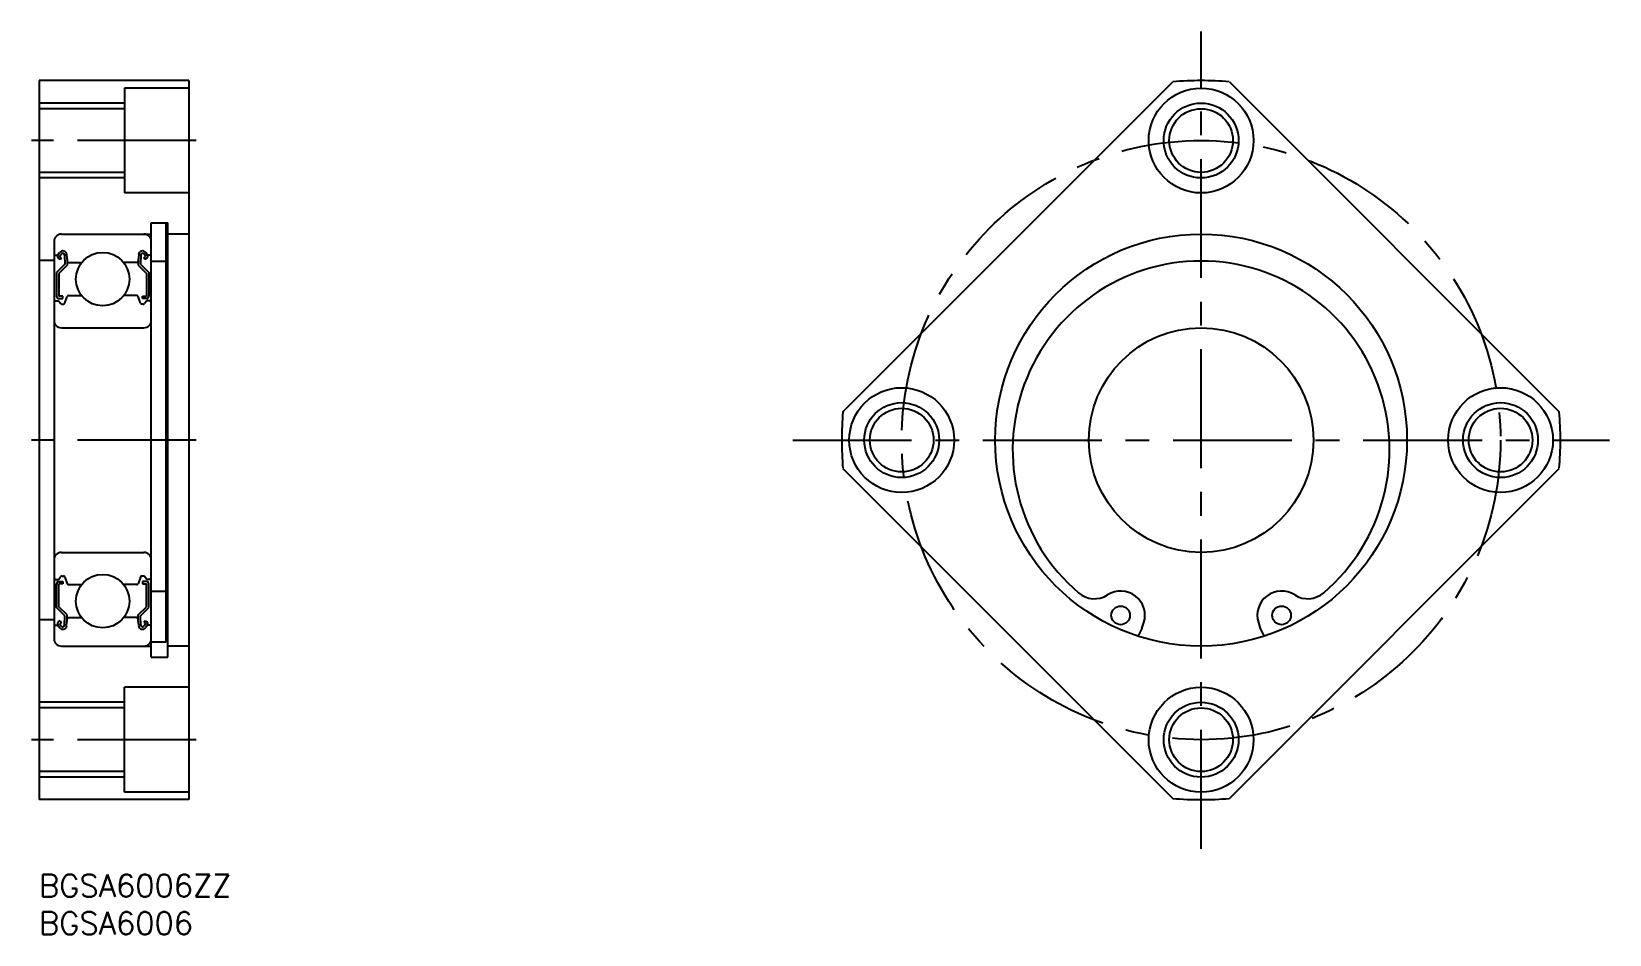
# Model space of a CAD drawing. Extents: x -1 to 210, y -8 to 113.
import ezdxf

# ---------------------------------------------------------------- set-up
doc = ezdxf.new("R2010")
doc.units = 0
doc.header["$LTSCALE"] = 0.5
doc.linetypes.add('CENTER', pattern=[50.8, 31.75, -6.35, 6.35, -6.35])
for name, color, linetype in [('MSM_CENTER', 1, 'CENTER'), ('MSM_CONTINUOUS', 7, 'CONTINUOUS'), ('MSM_NARROW', 5, 'CONTINUOUS'), ('MSM_PART_NUMBER', 7, 'CONTINUOUS')]:
    doc.layers.add(name, color=color, linetype=linetype)
doc.styles.get("Standard").update_dxf_attribs({"font": 'txt.shx', "height": 3, "bigfont": 'bigfont.shx'})

# ---------------------------------------------------------------- blocks, each defined once
blk = doc.blocks.new('*U4')
at = {"layer": 'MSM_PART_NUMBER'}
blk.add_text('BGSA6006ZZ', height=3, dxfattribs=at).set_placement((0, -3))
blk = doc.blocks.new('*U5')
at = {"layer": 'MSM_PART_NUMBER'}
blk.add_text('BGSA6006', height=3, dxfattribs=at).set_placement((0, -8))

msp = doc.modelspace()

# ---------------------------------------------------------------- linework, layer by layer
at = {"layer": 'MSM_CENTER'}
for p, q in [((155.24, 3.45), (155.24, 112.55)), ((21, 98), (-1, 98)), ((21, 58), (-1, 58)), ((100.69, 58), (209.79, 58)), ((21, 18), (-1, 18))]:
    msp.add_line(p, q, dxfattribs=at)
msp.add_circle((155.24, 58), 40, dxfattribs=at)
at = {"layer": 'MSM_CONTINUOUS'}
for p, q in [((0, 106), (0, 10)), ((20, 106), (0, 106)), ((10, 106), (10, 106)), ((15, 106), (15, 106)), ((20, 106), (20, 10)), ((107.39, 61.77), (151.47, 105.85)), ((159.01, 105.85), (203.09, 61.77)), ((20, 105), (11.4, 105)), ((11.4, 105), (11.4, 91)), ((11.4, 102.25), (0, 102.25)), ((11.4, 93.75), (0, 93.75)), ((20, 91), (11.4, 91)), ((15, 29), (15, 87)), ((15, 87), (17.2, 87)), ((17, 31.08), (17, 87)), ((17.2, 29), (17.2, 87)), ((2, 84.5), (2, 31.5)), ((3, 85.5), (15, 85.5)), ((20, 85.5), (17.2, 85.5)), ((2.2, 82.7), (2.5, 82.7)), ((2.5, 82.7), (2.73, 83.03)), ((2.82, 82.11), (2.57, 82.28)), ((2.75, 82.53), (2.98, 82.86)), ((2.99, 82.35), (2.75, 82.53)), ((2.82, 82.11), (2.99, 82.35)), ((3.4, 82.73), (3.44, 81.47)), ((3.69, 82.77), (3.77, 81.88)), ((3.74, 82.22), (3.74, 81.35)), ((13.31, 82.77), (13.23, 81.88)), ((13.26, 82.22), (13.26, 81.35)), ((13.6, 82.73), (13.56, 81.47)), ((14.01, 82.35), (14.25, 82.53)), ((14.18, 82.11), (14.01, 82.35)), ((14.25, 82.53), (14.02, 82.86)), ((14.18, 82.11), (14.43, 82.28)), ((14.5, 82.7), (14.27, 83.03)), ((14.8, 82.7), (14.5, 82.7)), ((2, 82), (0, 82)), ((3.44, 81.47), (2.34, 80.37)), ((2.34, 80.37), (2.34, 77.2)), ((3.74, 81.35), (2.64, 80.25)), ((2.64, 80.25), (2.64, 77.2)), ((3.97, 81.7), (5.69, 81.7)), ((13.03, 81.7), (11.31, 81.7)), ((13.26, 81.35), (14.36, 80.25)), ((13.56, 81.47), (14.66, 80.37)), ((14.36, 80.25), (14.36, 77.2)), ((14.66, 80.37), (14.66, 77.2)), ((14.99, 81.9), (16.99, 81.9)), ((2.2, 76.6), (2.6, 76.6)), ((2.6, 76.6), (2.92, 76.22)), ((3.16, 77.2), (2.64, 77.2)), ((2.64, 76.9), (3.16, 76.9)), ((3.07, 76.15), (3.25, 76.15)), ((3.16, 76.9), (3.16, 77.2)), ((3.43, 76.28), (3.76, 77.17)), ((3.95, 77.3), (5.69, 77.3)), ((13.05, 77.3), (11.31, 77.3)), ((13.57, 76.28), (13.24, 77.17)), ((13.93, 76.15), (13.75, 76.15)), ((13.84, 76.9), (13.84, 77.2)), ((13.84, 77.2), (14.36, 77.2)), ((14.36, 76.9), (13.84, 76.9)), ((14.4, 76.6), (14.08, 76.22)), ((14.8, 76.6), (14.4, 76.6)), ((3, 73), (14, 73)), ((107.39, 54.23), (151.47, 10.15)), ((159.01, 10.15), (203.09, 54.23)), ((3, 43), (14, 43)), ((2.2, 39.4), (2.6, 39.4)), ((2.34, 35.63), (2.34, 38.8)), ((2.6, 39.4), (2.92, 39.78)), ((2.64, 39.1), (3.16, 39.1)), ((2.64, 35.75), (2.64, 38.8)), ((3.16, 38.8), (2.64, 38.8)), ((3.07, 39.85), (3.25, 39.85)), ((3.16, 39.1), (3.16, 38.8)), ((3.43, 39.72), (3.76, 38.83)), ((3.95, 38.7), (5.69, 38.7)), ((13.05, 38.7), (11.31, 38.7)), ((13.57, 39.72), (13.24, 38.83)), ((13.93, 39.85), (13.75, 39.85)), ((13.84, 39.1), (13.84, 38.8)), ((14.36, 39.1), (13.84, 39.1)), ((13.84, 38.8), (14.36, 38.8)), ((14.4, 39.4), (14.08, 39.78)), ((14.36, 35.75), (14.36, 38.8)), ((14.8, 39.4), (14.4, 39.4)), ((14.66, 35.63), (14.66, 38.8)), ((14.99, 37.85), (16.99, 37.85)), ((2, 34), (0, 34)), ((3.44, 34.53), (2.34, 35.63)), ((2.82, 33.89), (2.57, 33.72)), ((3.74, 34.65), (2.64, 35.75)), ((2.82, 33.89), (2.99, 33.65)), ((3.4, 33.27), (3.44, 34.53)), ((3.69, 33.23), (3.77, 34.12)), ((3.74, 33.78), (3.74, 34.65)), ((3.97, 34.3), (5.69, 34.3)), ((13.03, 34.3), (11.31, 34.3)), ((13.31, 33.23), (13.23, 34.12)), ((13.26, 34.65), (14.36, 35.75)), ((13.26, 33.78), (13.26, 34.65)), ((13.56, 34.53), (14.66, 35.63)), ((13.6, 33.27), (13.56, 34.53)), ((14.18, 33.89), (14.01, 33.65)), ((14.18, 33.89), (14.43, 33.72)), ((2.2, 33.3), (2.5, 33.3)), ((2.5, 33.3), (2.73, 32.97)), ((2.99, 33.65), (2.75, 33.47)), ((2.75, 33.47), (2.98, 33.14)), ((14.01, 33.65), (14.25, 33.47)), ((14.25, 33.47), (14.02, 33.14)), ((14.5, 33.3), (14.27, 32.97)), ((14.8, 33.3), (14.5, 33.3)), ((147.34, 32.83), (147.59, 33.63)), ((162.89, 33.63), (163.14, 32.83)), ((3, 30.5), (15, 30.5)), ((14.99, 31.08), (16.99, 31.08)), ((20, 30.5), (17.2, 30.5)), ((15, 29), (17.2, 29)), ((11.4, 11), (11.4, 25)), ((20, 25), (11.4, 25)), ((11.4, 22.25), (0, 22.25)), ((11.4, 13.75), (0, 13.75)), ((20, 11), (11.4, 11)), ((20, 10), (0, 10))]:
    msp.add_line(p, q, dxfattribs=at)
for centre, radius in [((155.24, 98), 7), ((155.24, 98), 4.25), ((155.24, 58), 27.5), ((8.5, 79.5), 3.57), ((155.24, 58), 15), ((115.24, 58), 7), ((195.24, 58), 7), ((115.24, 58), 4.25), ((195.24, 58), 4.25), ((8.5, 36.5), 3.57), ((144.49, 34.6), 1.25), ((165.99, 34.6), 1.25), ((155.24, 18), 7), ((155.24, 18), 4.25)]:
    msp.add_circle(centre, radius, dxfattribs=at)
for centre, radius, start, end in [((155.24, 58), 48, 85.4991, 94.5009), ((3, 84.5), 1, 90, 180), ((14, 84.5), 1, 0, 90), ((2.2, 82.9), 0.2, 180, 270), ((2.75, 82.53), 0.3, 144.9356, 235.0377), ((3.17, 82.73), 0.53, 5.0651, 144.9356), ((3.17, 82.72), 0.23, 2.1311, 144.9356), ((13.83, 82.73), 0.53, 35.0644, 174.9349), ((13.83, 82.72), 0.23, 35.0644, 177.8689), ((14.25, 82.53), 0.3, 304.9623, 35.0644), ((14.8, 82.9), 0.2, 270, 0), ((3.97, 81.9), 0.2, 185.0651, 270), ((13.03, 81.9), 0.2, 270, 354.9349), ((155.24, 56.73), 25.18, 310.5744, 229.4256), ((2.2, 76.4), 0.2, 90, 180), ((2.64, 77.2), 0.3, 180, 270), ((3.07, 76.35), 0.2, 219.9991, 270), ((3.25, 76.35), 0.2, 270, 339.9703), ((3.95, 77.1), 0.2, 90, 159.9703), ((13.05, 77.1), 0.2, 20.0297, 90), ((13.75, 76.35), 0.2, 200.0297, 270), ((13.93, 76.35), 0.2, 270, 320.0009), ((14.36, 77.2), 0.3, 270, 0), ((14.8, 76.4), 0.2, 0, 90), ((3, 74), 1, 180, 270), ((14, 74), 1, 270, 0), ((155.24, 58), 48, 175.4991, 184.5009), ((155.24, 58), 48, 355.4991, 4.5009), ((3, 42), 1, 90, 180), ((14, 42), 1, 0, 90), ((2.2, 39.6), 0.2, 180, 270), ((2.64, 38.8), 0.3, 90, 180), ((3.07, 39.65), 0.2, 90, 140.0009), ((3.25, 39.65), 0.2, 20.0297, 90), ((3.95, 38.9), 0.2, 200.0297, 270), ((13.05, 38.9), 0.2, 270, 339.9703), ((13.75, 39.65), 0.2, 90, 159.9703), ((13.93, 39.65), 0.2, 39.9991, 90), ((14.36, 38.8), 0.3, 0, 90), ((14.8, 39.6), 0.2, 270, 0), ((140.98, 40.07), 3.25, 229.4256, 302.6918), ((144.49, 34.6), 3.25, 342.5755, 122.6918), ((165.99, 34.6), 3.25, 57.3082, 197.4245), ((169.5, 40.07), 3.25, 237.3082, 310.5744), ((3.97, 34.1), 0.2, 90, 174.9349), ((13.03, 34.1), 0.2, 5.0651, 90), ((2.2, 33.1), 0.2, 90, 180), ((2.75, 33.47), 0.3, 124.9623, 215.0644), ((3.17, 33.27), 0.53, 215.0644, 354.9349), ((3.17, 33.28), 0.23, 215.0644, 357.8689), ((13.83, 33.27), 0.53, 185.0651, 324.9356), ((13.83, 33.28), 0.23, 182.1311, 324.9356), ((14.25, 33.47), 0.3, 324.9356, 55.0377), ((14.8, 33.1), 0.2, 0, 90), ((144.96, 33.58), 2.5, 316.0388, 342.5755), ((165.53, 33.58), 2.5, 197.4245, 223.9612), ((3, 31.5), 1, 180, 270), ((14, 31.5), 1, 270, 0), ((155.24, 58), 48, 265.4991, 274.5009)]:
    msp.add_arc(centre, radius, start, end, dxfattribs=at)
at = {"layer": 'MSM_NARROW'}
for p, q in [((11.4, 103), (0, 103)), ((11.4, 93), (0, 93)), ((11.4, 23), (0, 23)), ((11.4, 13), (0, 13))]:
    msp.add_line(p, q, dxfattribs=at)
for centre in [(155.24, 98), (115.24, 58), (195.24, 58), (155.24, 18)]:
    msp.add_circle(centre, 5, dxfattribs=at)

# ---------------------------------------------------------------- block references
at = {"layer": 'MSM_CONTINUOUS'}
for name in ['*U4', '*U5']:
    msp.add_blockref(name, (0, 0), dxfattribs=at)

doc.saveas('drawing.dxf')
